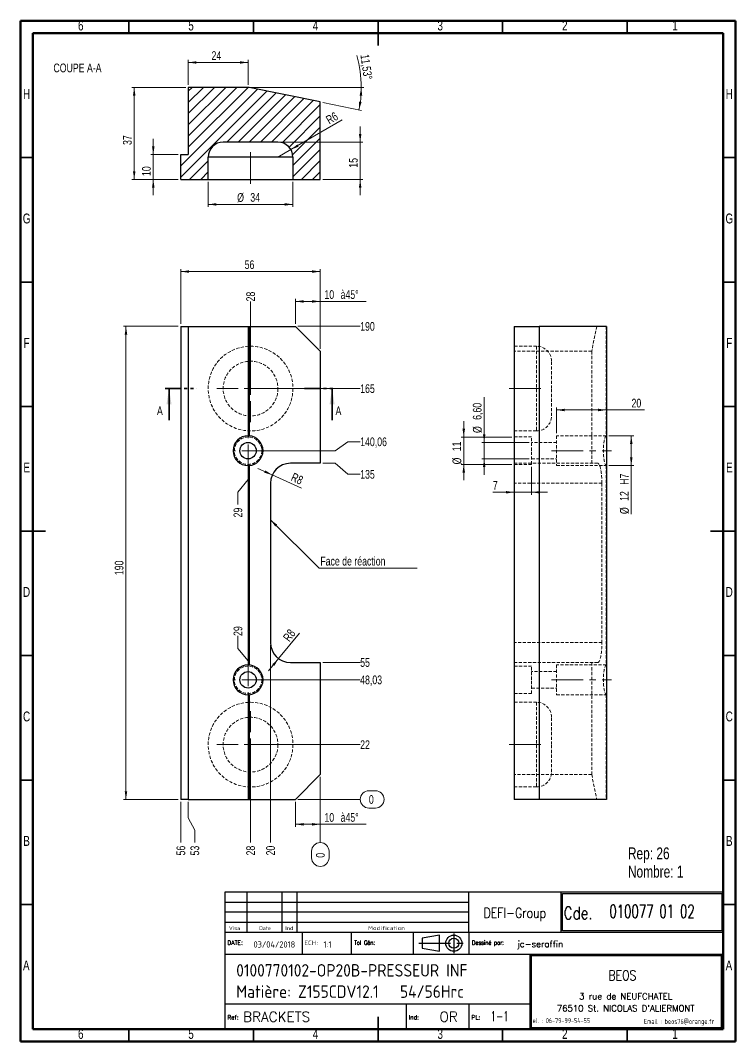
# Model space of a CAD drawing. Header units: millimetres. Extents: x 5 to 292, y 5 to 415.
import ezdxf

# ---------------------------------------------------------------- set-up
doc = ezdxf.new("R2010")
doc.units = ezdxf.units.MM
for name, pattern in [('CENTERX2', [20.32, 12.7, -2.54, 2.54, -2.54]), ('HIDDEN', [1.905, 1.27, -0.635]), ('PHANTOM', [12.7, 6.35, -1.27, 1.27, -1.27, 1.27, -1.27])]:
    doc.linetypes.add(name, pattern=pattern)
doc.layers.add('DIMENSIONS', color=176, linetype='Continuous')
doc.styles.add('SLDTEXTSTYLE0', font='TXT', dxfattribs={"width": 0.75})
doc.styles.add('SLDTEXTSTYLE1', font='ISOCP')
doc.styles.add('SLDTEXTSTYLE10', font='ISOCP', dxfattribs={"width": 1.147311})
doc.styles.add('SLDTEXTSTYLE11', font='ISOCP', dxfattribs={"width": 1.385904})
doc.styles.add('SLDTEXTSTYLE12', font='ISOCP', dxfattribs={"width": 1.246461})
doc.styles.add('SLDTEXTSTYLE13', font='ROMAND')
doc.styles.add('SLDTEXTSTYLE2', font='ROMANT', dxfattribs={"width": 0.8})
doc.styles.add('SLDTEXTSTYLE3', font='ISOCP', dxfattribs={"width": 0.8})
doc.styles.add('SLDTEXTSTYLE4', font='ROMANS', dxfattribs={"width": 0.8})
doc.styles.add('SLDTEXTSTYLE5', font='ROMANT')
doc.styles.add('SLDTEXTSTYLE6', font='ROMANS')
doc.styles.add('SLDTEXTSTYLE7', font='ROMANT', dxfattribs={"width": 0.65})
doc.styles.add('SLDTEXTSTYLE8', font='ISOCP', dxfattribs={"width": 1.446157})
doc.styles.add('SLDTEXTSTYLE9', font='ISOCP', dxfattribs={"width": 1.294402})
doc.dimstyles.new('SLDDIMSTYLE0', dxfattribs={"dimtxt": 3.5, "dimasz": 3.302, "dimexe": 0, "dimexo": 0.0625, "dimgap": 0.875, "dimtad": 0, "dimtih": 1, "dimtoh": 1, "dimdec": 0, "dimrnd": 1e-09, "dimdsep": 46, "dimtxsty": 'SLDTEXTSTYLE0', "dimblk1": 'NONE', "dimblk2": 'NONE', "dimsah": 1, "dimcen": 0.09, "dimadec": 0, "dimazin": 2, "dimtfac": 1, "dimtdec": 0, "dimtofl": 0, "dimtmove": 0, "dimatfit": 3, "dimldrblk": 'NONE', "dimfxl": 1, "dimfrac": 2, "dimtolj": 1, "dimtzin": 12, "dimarcsym": 0})
doc.dimstyles.new('SLDDIMSTYLE1', dxfattribs={"dimtxt": 3.5, "dimasz": 3.302, "dimexe": 0, "dimexo": 0.0625, "dimgap": 0.875, "dimtad": 0, "dimtih": 1, "dimtoh": 1, "dimrnd": 1e-09, "dimzin": 12, "dimdsep": 46, "dimtxsty": 'SLDTEXTSTYLE0', "dimblk1": 'NONE', "dimblk2": 'NONE', "dimsah": 1, "dimcen": 0.09, "dimadec": 0, "dimazin": 3, "dimtfac": 1, "dimtofl": 0, "dimtmove": 0, "dimatfit": 3, "dimldrblk": 'NONE', "dimfxl": 1, "dimfrac": 2, "dimtolj": 1, "dimtzin": 12, "dimarcsym": 0})
doc.dimstyles.new('SLDDIMSTYLE2', dxfattribs={"dimtxt": 3.5, "dimasz": 3.302, "dimexe": 0, "dimexo": 0.0625, "dimgap": 0.875, "dimtad": 1, "dimrnd": 1e-09, "dimzin": 12, "dimdsep": 46, "dimtxsty": 'SLDTEXTSTYLE0', "dimsah": 1, "dimcen": 0.09, "dimadec": 0, "dimazin": 3, "dimtfac": 1, "dimtofl": 0, "dimtmove": 0, "dimatfit": 3, "dimfxl": 1, "dimfrac": 2, "dimtolj": 1, "dimtzin": 12, "dimarcsym": 0})
doc.dimstyles.new('SLDDIMSTYLE3', dxfattribs={"dimtxt": 3.5, "dimasz": 3.302, "dimexe": 0, "dimexo": 0.0625, "dimgap": 0.875, "dimtad": 1, "dimrnd": 1e-09, "dimzin": 12, "dimdsep": 46, "dimtxsty": 'SLDTEXTSTYLE0', "dimsah": 1, "dimcen": 0, "dimadec": 0, "dimazin": 3, "dimtfac": 1, "dimtofl": 0, "dimtmove": 1, "dimatfit": 3, "dimfxl": 1, "dimfrac": 2, "dimtolj": 1, "dimtzin": 12, "dimarcsym": 0})
doc.dimstyles.new('SLDDIMSTYLE4', dxfattribs={"dimtxt": 0.18, "dimasz": 3.302, "dimexe": 0, "dimexo": 0.0625, "dimgap": 0, "dimtad": 0, "dimtih": 1, "dimtoh": 1, "dimdec": 0, "dimrnd": 1e-09, "dimzin": 0, "dimdsep": 46, "dimtxsty": 'Standard', "dimsah": 1, "dimcen": 0.09, "dimadec": 0, "dimazin": 0, "dimtfac": 3.302, "dimtdec": 0, "dimtofl": 0, "dimtmove": 0, "dimatfit": 3, "dimfxl": 1, "dimfrac": 2, "dimtolj": 1, "dimtzin": 0, "dimarcsym": 0})
doc.dimstyles.new('SLDDIMSTYLE5', dxfattribs={"dimtxt": 3.5, "dimasz": 3.302, "dimexe": 0, "dimexo": 0.0625, "dimgap": 0.875, "dimtad": 1, "dimrnd": 1e-09, "dimzin": 12, "dimdsep": 46, "dimtxsty": 'SLDTEXTSTYLE0', "dimsah": 1, "dimcen": 0, "dimadec": 0, "dimazin": 3, "dimtfac": 1, "dimtofl": 0, "dimtmove": 0, "dimatfit": 3, "dimfxl": 1, "dimfrac": 2, "dimtolj": 1, "dimtzin": 12, "dimarcsym": 0})
doc.dimstyles.new('SLDDIMSTYLE6', dxfattribs={"dimtxt": 3.5, "dimasz": 3.302, "dimexe": 0, "dimexo": 0.0625, "dimgap": 0.875, "dimtad": 1, "dimrnd": 1e-09, "dimzin": 12, "dimdsep": 46, "dimtxsty": 'SLDTEXTSTYLE0', "dimsah": 1, "dimcen": 0.09, "dimadec": 0, "dimazin": 3, "dimtfac": 1, "dimtmove": 0, "dimatfit": 0, "dimfxl": 1, "dimfrac": 2, "dimtolj": 1, "dimtzin": 12, "dimarcsym": 0})
doc.dimstyles.new('SLDDIMSTYLE7', dxfattribs={"dimtxt": 3.5, "dimasz": 3.302, "dimexe": 0, "dimexo": 0.0625, "dimgap": 0.875, "dimtad": 1, "dimdec": 4, "dimzin": 12, "dimdsep": 46, "dimtxsty": 'SLDTEXTSTYLE0', "dimsah": 1, "dimcen": 0.09, "dimazin": 3, "dimtfac": 1, "dimtofl": 0, "dimtmove": 0, "dimatfit": 3, "dimfxl": 1, "dimfrac": 2, "dimtolj": 1, "dimtzin": 12, "dimarcsym": 0})

# ---------------------------------------------------------------- blocks, each defined once
blk = doc.blocks.new('SW_NOTE_0')
at = {"color": 0, "linetype": 'Continuous', "lineweight": 0, "char_height": 4.763, "attachment_point": 1, "style": 'SLDTEXTSTYLE0'}
for s, insert in [('Rep: 26', (0, 6.14)), ('Nombre: 1', (0, -1.21))]:
    blk.add_mtext(s, dxfattribs=dict(at, insert=insert))
blk = doc.blocks.new('_D')
at = {"color": 7, "linetype": 'Continuous', "lineweight": 18}
for p, q in [((144.84, 105.75), (147.43, 105.75)), ((116.35, 102.26), (141.35, 102.26)), ((147.43, 98.77), (144.84, 98.77))]:
    blk.add_line(p, q, dxfattribs=at)
for centre, start, end in [((144.84, 102.26), 90, 270), ((147.43, 102.26), 270, 90)]:
    blk.add_arc(centre, 3.49, start, end, dxfattribs=at)
at = {"color": 7, "linetype": 'Continuous', "lineweight": 18, "insert": (144.84, 103.99), "char_height": 3.5, "attachment_point": 1, "style": 'SLDTEXTSTYLE0'}
blk.add_mtext('0', dxfattribs=at)
blk = doc.blocks.new('_None')
blk = doc.blocks.new('_D_1')
at = {"color": 7, "linetype": 'Continuous', "lineweight": 18}
blk.add_line((98.35, 124.26), (141.35, 124.26), dxfattribs=at)
at = {"color": 7, "linetype": 'Continuous', "lineweight": 18, "insert": (141.35, 125.99), "char_height": 3.5, "attachment_point": 1, "style": 'SLDTEXTSTYLE0'}
blk.add_mtext('22', dxfattribs=at)
blk = doc.blocks.new('_D_2')
at = {"color": 7, "linetype": 'Continuous', "lineweight": 18}
blk.add_line((97.35, 150.29), (141.35, 150.29), dxfattribs=at)
at = {"color": 7, "linetype": 'Continuous', "lineweight": 18, "insert": (141.35, 152.02), "char_height": 3.5, "attachment_point": 1, "style": 'SLDTEXTSTYLE0'}
blk.add_mtext('48,03', dxfattribs=at)
blk = doc.blocks.new('_D_3')
at = {"color": 7, "linetype": 'Continuous', "lineweight": 18}
blk.add_line((126.35, 157.26), (141.35, 157.26), dxfattribs=at)
at = {"color": 7, "linetype": 'Continuous', "lineweight": 18, "insert": (141.35, 158.99), "char_height": 3.5, "attachment_point": 1, "style": 'SLDTEXTSTYLE0'}
blk.add_mtext('55', dxfattribs=at)
blk = doc.blocks.new('_D_4')
at = {"color": 7, "linetype": 'Continuous', "lineweight": 18}
for p, q in [((131.35, 237.26), (126.35, 237.26)), ((136.35, 232.84), (131.35, 237.26)), ((136.35, 232.84), (141.35, 232.84))]:
    blk.add_line(p, q, dxfattribs=at)
at = {"color": 7, "linetype": 'Continuous', "lineweight": 18, "insert": (141.35, 234.57), "char_height": 3.5, "attachment_point": 1, "style": 'SLDTEXTSTYLE0'}
blk.add_mtext('135', dxfattribs=at)
blk = doc.blocks.new('_D_5')
at = {"color": 7, "linetype": 'Continuous', "lineweight": 18}
for p, q in [((131.35, 242.31), (97.35, 242.31)), ((136.35, 245.91), (131.35, 242.31)), ((136.35, 245.91), (141.35, 245.91))]:
    blk.add_line(p, q, dxfattribs=at)
at = {"color": 7, "linetype": 'Continuous', "lineweight": 18, "insert": (141.35, 247.64), "char_height": 3.5, "attachment_point": 1, "style": 'SLDTEXTSTYLE0'}
blk.add_mtext('140,06', dxfattribs=at)
blk = doc.blocks.new('_D_6')
at = {"color": 7, "linetype": 'Continuous', "lineweight": 18}
blk.add_line((98.35, 267.26), (141.35, 267.26), dxfattribs=at)
at = {"color": 7, "linetype": 'Continuous', "lineweight": 18, "insert": (141.35, 268.99), "char_height": 3.5, "attachment_point": 1, "style": 'SLDTEXTSTYLE0'}
blk.add_mtext('165', dxfattribs=at)
blk = doc.blocks.new('_D_7')
at = {"color": 7, "linetype": 'Continuous', "lineweight": 18}
blk.add_line((116.35, 292.26), (141.35, 292.26), dxfattribs=at)
at = {"color": 7, "linetype": 'Continuous', "lineweight": 18, "insert": (141.35, 293.99), "char_height": 3.5, "attachment_point": 1, "style": 'SLDTEXTSTYLE0'}
blk.add_mtext('190', dxfattribs=at)
blk = doc.blocks.new('_D_8')
at = {"color": 7, "linetype": 'Continuous', "lineweight": 18}
for p, q in [((125.35, 111.26), (125.35, 84.92)), ((121.86, 78.85), (121.86, 81.43)), ((128.84, 81.43), (128.84, 78.85))]:
    blk.add_line(p, q, dxfattribs=at)
for centre, start, end in [((125.35, 81.43), 0, 180), ((125.35, 78.85), 180, 0)]:
    blk.add_arc(centre, 3.49, start, end, dxfattribs=at)
at = {"color": 7, "linetype": 'Continuous', "lineweight": 18, "insert": (123.62, 78.85), "char_height": 3.5, "attachment_point": 1, "rotation": 90, "style": 'SLDTEXTSTYLE0'}
blk.add_mtext('0', dxfattribs=at)
blk = doc.blocks.new('_D_9')
at = {"color": 7, "linetype": 'Continuous', "lineweight": 18}
blk.add_line((105.35, 164.26), (105.35, 84.92), dxfattribs=at)
at = {"color": 7, "linetype": 'Continuous', "lineweight": 18, "insert": (103.62, 79.75), "char_height": 3.5, "attachment_point": 1, "rotation": 90, "style": 'SLDTEXTSTYLE0'}
blk.add_mtext('20', dxfattribs=at)
blk = doc.blocks.new('_D_10')
at = {"color": 7, "linetype": 'Continuous', "lineweight": 18}
blk.add_line((97.35, 268.26), (97.35, 302.26), dxfattribs=at)
at = {"color": 7, "linetype": 'Continuous', "lineweight": 18, "insert": (95.62, 302.26), "char_height": 3.5, "attachment_point": 1, "rotation": 90, "style": 'SLDTEXTSTYLE0'}
blk.add_mtext('28', dxfattribs=at)
blk = doc.blocks.new('_D_11')
at = {"color": 7, "linetype": 'Continuous', "lineweight": 18}
blk.add_line((97.35, 123.26), (97.35, 84.92), dxfattribs=at)
at = {"color": 7, "linetype": 'Continuous', "lineweight": 18, "insert": (95.62, 79.75), "char_height": 3.5, "attachment_point": 1, "rotation": 90, "style": 'SLDTEXTSTYLE0'}
blk.add_mtext('28', dxfattribs=at)
blk = doc.blocks.new('_D_12')
at = {"color": 7, "linetype": 'Continuous', "lineweight": 18}
for p, q in [((92.27, 162.91), (92.27, 167.91)), ((92.27, 162.91), (96.35, 157.91)), ((96.35, 157.91), (96.35, 151.29))]:
    blk.add_line(p, q, dxfattribs=at)
at = {"color": 7, "linetype": 'Continuous', "lineweight": 18, "insert": (90.54, 167.91), "char_height": 3.5, "attachment_point": 1, "rotation": 90, "style": 'SLDTEXTSTYLE0'}
blk.add_mtext('29', dxfattribs=at)
blk = doc.blocks.new('_D_13')
at = {"color": 7, "linetype": 'Continuous', "lineweight": 18}
for p, q in [((96.35, 230.68), (96.35, 241.31)), ((92.27, 225.68), (96.35, 230.68)), ((92.27, 225.68), (92.27, 220.68))]:
    blk.add_line(p, q, dxfattribs=at)
at = {"color": 7, "linetype": 'Continuous', "lineweight": 18, "insert": (90.54, 215.51), "char_height": 3.5, "attachment_point": 1, "rotation": 90, "style": 'SLDTEXTSTYLE0'}
blk.add_mtext('29', dxfattribs=at)
blk = doc.blocks.new('_D_14')
at = {"color": 7, "linetype": 'Continuous', "lineweight": 18}
for p, q in [((72.35, 94.92), (72.35, 101.26)), ((74.96, 89.92), (72.35, 94.92)), ((74.96, 89.92), (74.96, 84.92))]:
    blk.add_line(p, q, dxfattribs=at)
at = {"color": 7, "linetype": 'Continuous', "lineweight": 18, "insert": (73.23, 79.75), "char_height": 3.5, "attachment_point": 1, "rotation": 90, "style": 'SLDTEXTSTYLE0'}
blk.add_mtext('53', dxfattribs=at)
blk = doc.blocks.new('_D_15')
at = {"color": 7, "linetype": 'Continuous', "lineweight": 18}
blk.add_line((69.35, 101.26), (69.35, 84.92), dxfattribs=at)
at = {"color": 7, "linetype": 'Continuous', "lineweight": 18, "insert": (67.62, 79.75), "char_height": 3.5, "attachment_point": 1, "rotation": 90, "style": 'SLDTEXTSTYLE0'}
blk.add_mtext('56', dxfattribs=at)
blk = doc.blocks.new('_D_16')
at = {"color": 7, "linetype": 'Continuous', "lineweight": 18}
for p, q in [((115.35, 293.26), (115.35, 303.26)), ((115.35, 302.26), (125.35, 302.26)), ((125.35, 283.26), (125.35, 303.26)), ((125.35, 302.26), (143.7, 302.26))]:
    blk.add_line(p, q, dxfattribs=at)
for points in [[(115.35, 302.26), (118.65, 301.75), (118.65, 302.76)], [(125.35, 302.26), (122.05, 302.76), (122.05, 301.75)]]:
    blk.add_solid(points, dxfattribs=at)
at = {"color": 7, "linetype": 'Continuous', "lineweight": 18, "char_height": 3.5, "attachment_point": 1, "style": 'SLDTEXTSTYLE0'}
for s, insert in [('10', (127, 306.77)), ('à45°', (133.49, 306.77))]:
    blk.add_mtext(s, dxfattribs=dict(at, insert=insert))
blk = doc.blocks.new('_D_17')
at = {"color": 7, "linetype": 'Continuous', "lineweight": 18}
for q in [(100.29, 235.2), (117.77, 227.24)]:
    blk.add_line((106.07, 232.57), q, dxfattribs=at)
blk.add_solid([(106.07, 232.57), (103.27, 234.4), (102.85, 233.47)], dxfattribs=at)
at = {"color": 7, "linetype": 'Continuous', "lineweight": 18, "insert": (114.71, 233.6), "char_height": 3.5, "attachment_point": 1, "rotation": 335.5322, "style": 'SLDTEXTSTYLE0'}
blk.add_mtext('R8', dxfattribs=at)
blk = doc.blocks.new('_D_18')
at = {"color": 7, "linetype": 'Continuous', "lineweight": 18}
for q in [(116.98, 169.08), (104.59, 153.89)]:
    blk.add_line((108.61, 158.82), q, dxfattribs=at)
blk.add_solid([(108.61, 158.82), (106.12, 156.58), (106.91, 155.94)], dxfattribs=at)
at = {"color": 7, "linetype": 'Continuous', "lineweight": 18, "insert": (110.13, 167.39), "char_height": 3.5, "attachment_point": 1, "rotation": 53.6232, "style": 'SLDTEXTSTYLE0'}
blk.add_mtext('R8', dxfattribs=at)
blk = doc.blocks.new('_D_19')
at = {"color": 7, "linetype": 'Continuous', "lineweight": 18}
for p, q in [((125.35, 111.26), (125.35, 91.26)), ((115.35, 101.26), (115.35, 91.26)), ((125.35, 92.26), (115.35, 92.26)), ((125.35, 92.26), (143.7, 92.26))]:
    blk.add_line(p, q, dxfattribs=at)
for points in [[(115.35, 92.26), (118.65, 91.75), (118.65, 92.76)], [(125.35, 92.26), (122.05, 92.76), (122.05, 91.75)]]:
    blk.add_solid(points, dxfattribs=at)
at = {"color": 7, "linetype": 'Continuous', "lineweight": 18, "char_height": 3.5, "attachment_point": 1, "style": 'SLDTEXTSTYLE0'}
for s, insert in [('10', (127, 96.77)), ('à45°', (133.49, 96.77))]:
    blk.add_mtext(s, dxfattribs=dict(at, insert=insert))
blk = doc.blocks.new('_D_20')
at = {"color": 7, "linetype": 'Continuous', "lineweight": 18}
for p, q in [((68.35, 292.26), (46.35, 292.26)), ((47.35, 292.26), (47.35, 102.26)), ((68.35, 102.26), (46.35, 102.26))]:
    blk.add_line(p, q, dxfattribs=at)
for points in [[(47.35, 292.26), (46.84, 288.95), (47.86, 288.95)], [(47.35, 102.26), (47.86, 105.56), (46.84, 105.56)]]:
    blk.add_solid(points, dxfattribs=at)
at = {"color": 7, "linetype": 'Continuous', "lineweight": 18, "insert": (42.84, 192.33), "char_height": 3.5, "attachment_point": 1, "rotation": 90, "style": 'SLDTEXTSTYLE0'}
blk.add_mtext('190', dxfattribs=at)
blk = doc.blocks.new('_D_21')
at = {"color": 7, "linetype": 'Continuous', "lineweight": 18}
for p, q in [((69.35, 293.26), (69.35, 315.26)), ((69.35, 314.26), (125.35, 314.26)), ((125.35, 283.26), (125.35, 315.26))]:
    blk.add_line(p, q, dxfattribs=at)
for points in [[(69.35, 314.26), (72.65, 313.75), (72.65, 314.76)], [(125.35, 314.26), (122.05, 314.76), (122.05, 313.75)]]:
    blk.add_solid(points, dxfattribs=at)
at = {"color": 7, "linetype": 'Continuous', "lineweight": 18, "insert": (94.98, 318.77), "char_height": 3.5, "attachment_point": 1, "style": 'SLDTEXTSTYLE0'}
blk.add_mtext('56', dxfattribs=at)
blk = doc.blocks.new('SW_NOTE_1')
at = {"color": 0, "linetype": 'Continuous', "lineweight": 0}
blk.add_line((39.3, 0), (0, 0), dxfattribs=at)
at = {"color": 0, "linetype": 'Continuous', "lineweight": 0, "insert": (0.42, 4.55), "char_height": 3.5, "attachment_point": 1, "style": 'SLDTEXTSTYLE0'}
blk.add_mtext('Face de réaction', dxfattribs=at)
blk = doc.blocks.new('SW_CENTERMARKSYMBOL_0')
at = {"color": 0, "linetype": 'Continuous', "lineweight": 0}
for p, q in [((0, 5), (0, 5.8)), ((-5, 0), (-5.8, 0)), ((0, 0), (-2.5, 0)), ((0, 0), (0, 2.5)), ((0, 0), (0, -2.5)), ((0, 0), (2.5, 0)), ((5, 0), (5.8, 0)), ((0, -5), (0, -5.8))]:
    blk.add_line(p, q, dxfattribs=at)
blk = doc.blocks.new('SW_CENTERMARKSYMBOL_1')
at = {"color": 0, "linetype": 'Continuous', "lineweight": 0}
for p, q in [((0, 5), (0, 5.8)), ((-5, 0), (-5.8, 0)), ((0, 0), (-2.5, 0)), ((0, 0), (0, 2.5)), ((0, 0), (0, -2.5)), ((0, 0), (2.5, 0)), ((5, 0), (5.8, 0)), ((0, -5), (0, -5.8))]:
    blk.add_line(p, q, dxfattribs=at)
blk = doc.blocks.new('SW_CENTERMARKSYMBOL_2')
at = {"color": 0, "linetype": 'Continuous', "lineweight": 0}
for p, q in [((0, 5), (0, 13.5)), ((-5, 0), (-13.5, 0)), ((0, 0), (-2.5, 0)), ((0, 0), (0, 2.5)), ((0, 0), (0, -2.5)), ((0, 0), (2.5, 0)), ((5, 0), (13.5, 0)), ((0, -5), (0, -13.5))]:
    blk.add_line(p, q, dxfattribs=at)
blk = doc.blocks.new('SW_CENTERMARKSYMBOL_3')
at = {"color": 0, "linetype": 'Continuous', "lineweight": 0}
for p, q in [((0, 5), (0, 13.5)), ((-5, 0), (-13.5, 0)), ((0, 0), (-2.5, 0)), ((0, 0), (0, 2.5)), ((0, 0), (0, -2.5)), ((0, 0), (2.5, 0)), ((5, 0), (13.5, 0)), ((0, -5), (0, -13.5))]:
    blk.add_line(p, q, dxfattribs=at)
blk = doc.blocks.new('_D_22')
at = {"color": 7, "linetype": 'Continuous', "lineweight": 18}
for q in [(134.15, 375.13), (108.35, 360.23)]:
    blk.add_line((113.55, 363.23), q, dxfattribs=at)
blk.add_solid([(113.55, 363.23), (116.66, 364.44), (116.15, 365.32)], dxfattribs=at)
at = {"color": 7, "linetype": 'Continuous', "lineweight": 18, "insert": (127.2, 376.31), "char_height": 3.5, "attachment_point": 1, "rotation": 30, "style": 'SLDTEXTSTYLE0'}
blk.add_mtext('R6', dxfattribs=at)
blk = doc.blocks.new('_D_23')
at = {"color": 7, "linetype": 'Continuous', "lineweight": 18}
for p, q in [((141.35, 366.23), (141.35, 372.58)), ((109.35, 366.23), (142.35, 366.23)), ((141.35, 366.23), (141.35, 351.23)), ((126.35, 351.23), (142.35, 351.23)), ((141.35, 351.23), (141.35, 344.88))]:
    blk.add_line(p, q, dxfattribs=at)
for points in [[(141.35, 366.23), (141.86, 369.54), (140.84, 369.54)], [(141.35, 351.23), (140.84, 347.93), (141.86, 347.93)]]:
    blk.add_solid(points, dxfattribs=at)
at = {"color": 7, "linetype": 'Continuous', "lineweight": 18, "insert": (136.84, 355.97), "char_height": 3.5, "attachment_point": 1, "rotation": 90, "style": 'SLDTEXTSTYLE0'}
blk.add_mtext('15', dxfattribs=at)
blk = doc.blocks.new('_D_24')
at = {"color": 7, "linetype": 'Continuous', "lineweight": 18}
for p, q in [((97.35, 388.23), (142.78, 388.23)), ((126.33, 382.16), (141.84, 378.99))]:
    blk.add_line(p, q, dxfattribs=at)
for start, end in [(360, 16.374), (348.4653, 360)]:
    blk.add_arc((96.55, 388.23), 45.23, start, end, dxfattribs=at)
for points in [[(141.78, 388.23), (141.15, 384.95), (142.17, 384.92)], [(140.86, 379.19), (141.91, 382.36), (140.91, 382.53)]]:
    blk.add_solid(points, dxfattribs=at)
at = {"color": 7, "linetype": 'Continuous', "lineweight": 18, "insert": (144.89, 401.74), "char_height": 3.5, "attachment_point": 1, "rotation": 277.8826, "style": 'SLDTEXTSTYLE0'}
blk.add_mtext('11,53°', dxfattribs=at)
blk = doc.blocks.new('_D_25')
at = {"color": 7, "linetype": 'Continuous', "lineweight": 18}
for p, q in [((58.31, 361.23), (58.31, 367.58)), ((68.35, 361.23), (57.31, 361.23)), ((58.31, 351.23), (58.31, 361.23)), ((68.35, 351.23), (57.31, 351.23)), ((58.31, 351.23), (58.31, 344.88))]:
    blk.add_line(p, q, dxfattribs=at)
for points in [[(58.31, 361.23), (58.82, 364.54), (57.8, 364.54)], [(58.31, 351.23), (57.8, 347.93), (58.82, 347.93)]]:
    blk.add_solid(points, dxfattribs=at)
at = {"color": 7, "linetype": 'Continuous', "lineweight": 18, "insert": (53.8, 352.62), "char_height": 3.5, "attachment_point": 1, "rotation": 90, "style": 'SLDTEXTSTYLE0'}
blk.add_mtext('10', dxfattribs=at)
blk = doc.blocks.new('_D_26')
at = {"color": 7, "linetype": 'Continuous', "lineweight": 18}
for p, q in [((80.35, 350.23), (80.35, 340.23)), ((114.35, 350.23), (114.35, 340.23)), ((80.35, 341.23), (114.35, 341.23))]:
    blk.add_line(p, q, dxfattribs=at)
for points in [[(80.35, 341.23), (83.65, 340.73), (83.65, 341.74)], [(114.35, 341.23), (111.05, 341.74), (111.05, 340.73)]]:
    blk.add_solid(points, dxfattribs=at)
at = {"color": 7, "linetype": 'Continuous', "lineweight": 18, "char_height": 3.5, "attachment_point": 1, "style": 'SLDTEXTSTYLE0'}
for s, insert in [('%%c', (91.98, 345.75)), ('34', (97.26, 345.8))]:
    blk.add_mtext(s, dxfattribs=dict(at, insert=insert))
blk = doc.blocks.new('_D_27')
at = {"color": 7, "linetype": 'Continuous', "lineweight": 18}
for p, q in [((71.35, 388.23), (49.66, 388.23)), ((50.66, 388.23), (50.66, 351.23)), ((68.35, 351.23), (49.66, 351.23))]:
    blk.add_line(p, q, dxfattribs=at)
for points in [[(50.66, 388.23), (50.16, 384.93), (51.17, 384.93)], [(50.66, 351.23), (51.17, 354.54), (50.16, 354.54)]]:
    blk.add_solid(points, dxfattribs=at)
at = {"color": 7, "linetype": 'Continuous', "lineweight": 18, "insert": (46.15, 365.09), "char_height": 3.5, "attachment_point": 1, "rotation": 90, "style": 'SLDTEXTSTYLE0'}
blk.add_mtext('37', dxfattribs=at)
blk = doc.blocks.new('_D_28')
at = {"color": 7, "linetype": 'Continuous', "lineweight": 18}
for p, q in [((72.35, 389.23), (72.35, 399.23)), ((96.35, 398.23), (72.35, 398.23)), ((96.35, 389.23), (96.35, 399.23))]:
    blk.add_line(p, q, dxfattribs=at)
for points in [[(72.35, 398.23), (75.65, 397.73), (75.65, 398.74)], [(96.35, 398.23), (93.05, 398.74), (93.05, 397.73)]]:
    blk.add_solid(points, dxfattribs=at)
at = {"color": 7, "linetype": 'Continuous', "lineweight": 18, "insert": (81.69, 402.75), "char_height": 3.5, "attachment_point": 1, "style": 'SLDTEXTSTYLE0'}
blk.add_mtext('24', dxfattribs=at)
blk = doc.blocks.new('_D_29')
at = {"color": 7, "linetype": 'Continuous', "lineweight": 18}
for p, q in [((182.91, 247.81), (182.91, 254.16)), ((202.17, 247.81), (181.91, 247.81)), ((182.91, 247.81), (182.91, 236.81)), ((202.17, 236.81), (181.91, 236.81)), ((182.91, 236.81), (182.91, 230.46))]:
    blk.add_line(p, q, dxfattribs=at)
for points in [[(182.91, 247.81), (183.42, 251.12), (182.4, 251.12)], [(182.91, 236.81), (182.4, 233.51), (183.42, 233.51)]]:
    blk.add_solid(points, dxfattribs=at)
at = {"color": 7, "linetype": 'Continuous', "lineweight": 18, "char_height": 3.5, "attachment_point": 1, "rotation": 90, "style": 'SLDTEXTSTYLE0'}
for s, insert in [('11', (178.34, 242.09)), ('%%c', (178.4, 236.81))]:
    blk.add_mtext(s, dxfattribs=dict(at, insert=insert))
blk = doc.blocks.new('_D_30')
at = {"color": 7, "linetype": 'Continuous', "lineweight": 18}
for p, q in [((191.12, 245.61), (191.12, 263.75)), ((209.15, 245.61), (190.12, 245.61)), ((191.12, 245.61), (191.12, 239.01)), ((209.15, 239.01), (190.12, 239.01)), ((191.12, 239.01), (191.12, 232.66))]:
    blk.add_line(p, q, dxfattribs=at)
for points in [[(191.12, 245.61), (191.62, 248.92), (190.61, 248.92)], [(191.12, 239.01), (190.61, 235.71), (191.62, 235.71)]]:
    blk.add_solid(points, dxfattribs=at)
at = {"color": 7, "linetype": 'Continuous', "lineweight": 18, "char_height": 3.5, "attachment_point": 1, "rotation": 90, "style": 'SLDTEXTSTYLE0'}
for s, insert in [('6,60', (186.55, 254.7)), ('%%c', (186.6, 249.42))]:
    blk.add_mtext(s, dxfattribs=dict(at, insert=insert))
blk = doc.blocks.new('_D_31')
at = {"color": 7, "linetype": 'Continuous', "lineweight": 18}
for p, q in [((210.15, 235.81), (210.15, 224.62)), ((203.15, 225.62), (194.6, 225.62)), ((210.15, 225.62), (203.15, 225.62)), ((210.15, 225.62), (216.5, 225.62))]:
    blk.add_line(p, q, dxfattribs=at)
for points in [[(203.15, 225.62), (199.84, 226.13), (199.84, 225.11)], [(210.15, 225.62), (213.45, 225.11), (213.45, 226.13)]]:
    blk.add_solid(points, dxfattribs=at)
at = {"color": 7, "linetype": 'Continuous', "lineweight": 18, "insert": (194.6, 230.13), "char_height": 3.5, "attachment_point": 1, "style": 'SLDTEXTSTYLE0'}
blk.add_mtext('7', dxfattribs=at)
blk = doc.blocks.new('_D_32')
at = {"color": 7, "linetype": 'Continuous', "lineweight": 18}
for p, q in [((220.15, 249.31), (220.15, 259.66)), ((240.15, 258.66), (220.15, 258.66)), ((240.15, 258.66), (255.42, 258.66))]:
    blk.add_line(p, q, dxfattribs=at)
for points in [[(220.15, 258.66), (223.45, 258.15), (223.45, 259.17)], [(240.15, 258.66), (236.84, 259.17), (236.84, 258.15)]]:
    blk.add_solid(points, dxfattribs=at)
at = {"color": 7, "linetype": 'Continuous', "lineweight": 18, "insert": (250.25, 263.17), "char_height": 3.5, "attachment_point": 1, "style": 'SLDTEXTSTYLE0'}
blk.add_mtext('20', dxfattribs=at)
blk = doc.blocks.new('_D_33')
at = {"color": 7, "linetype": 'Continuous', "lineweight": 18}
for p, q in [((241.15, 248.31), (251.15, 248.31)), ((250.15, 248.31), (250.15, 236.31)), ((241.15, 236.31), (251.15, 236.31)), ((250.15, 236.31), (250.15, 216.86))]:
    blk.add_line(p, q, dxfattribs=at)
for points in [[(250.15, 248.31), (249.64, 245.01), (250.65, 245.01)], [(250.15, 236.31), (250.65, 239.62), (249.64, 239.62)]]:
    blk.add_solid(points, dxfattribs=at)
at = {"color": 7, "linetype": 'Continuous', "lineweight": 18, "char_height": 3.5, "attachment_point": 1, "rotation": 90, "style": 'SLDTEXTSTYLE0'}
for s, insert in [('H7', (245.58, 228.62)), ('12', (245.58, 222.14)), ('%%c', (245.63, 216.86))]:
    blk.add_mtext(s, dxfattribs=dict(at, insert=insert))

msp = doc.modelspace()

# ---------------------------------------------------------------- hatches: boundary and pattern name
at = {"linetype": 'Continuous', "lineweight": 18}
h = msp.add_hatch(dxfattribs=at)
h.set_pattern_fill('ANSI31', style=0)
edge = h.paths.add_edge_path(flags=0)
edge.add_line((114.35037, 360.2335), (114.35037, 351.2335))
edge.add_line((114.35037, 351.2335), (125.35037, 351.2335))
edge.add_line((125.35037, 351.2335), (125.35037, 382.35629))
edge.add_line((125.35037, 382.35629), (96.75029, 388.1931))
edge.add_arc((96.35037, 386.2335), 2, 78.4652577, 90)
edge.add_line((96.35037, 388.2335), (72.35037, 388.2335))
edge.add_line((72.35037, 388.2335), (72.35037, 361.2335))
edge.add_line((72.35037, 361.2335), (69.35037, 361.2335))
edge.add_line((69.35037, 361.2335), (69.35037, 351.2335))
edge.add_line((69.35037, 351.2335), (80.35037, 351.2335))
edge.add_line((80.35037, 351.2335), (80.35037, 360.2335))
edge.add_arc((86.35037, 360.2335), 6, 90, 180, ccw=False)
edge.add_line((86.35037, 366.2335), (108.35037, 366.2335))
edge.add_arc((108.35037, 360.2335), 6, 0, 90, ccw=False)

# ---------------------------------------------------------------- linework, layer by layer
at = {"color": 7, "linetype": 'Continuous', "lineweight": 70}
for p, q in [((5, 5), (5, 415)), ((5, 415), (292, 415)), ((292, 415), (292, 5)), ((10, 10), (10, 410)), ((10, 410), (287, 410)), ((287, 410), (287, 10)), ((287, 10), (10, 10)), ((292, 5), (5, 5))]:
    msp.add_line(p, q, dxfattribs=at)
at = {"color": 7, "linetype": 'Continuous', "lineweight": 35}
for p, q in [((48.5, 410), (48.5, 415)), ((98.5, 410), (98.5, 415)), ((148.5, 415.001), (148.5, 404.999)), ((148.5, 410), (148.5, 415)), ((198.5, 410), (198.5, 415)), ((248.5, 410), (248.5, 415)), ((10, 360), (5, 360)), ((287, 360), (292, 360)), ((10, 310), (5, 310)), ((287, 310), (292, 310)), ((64.63037, 254.55623), (64.63037, 267.25623)), ((130.07037, 254.55623), (130.07037, 267.25623)), ((10, 260), (5, 260)), ((287, 260), (292, 260)), ((4.999, 210), (15.001, 210)), ((10, 210), (5, 210)), ((292.001, 210), (281.999, 210)), ((287, 210), (292, 210)), ((10, 160), (5, 160)), ((287, 160), (292, 160)), ((10, 110), (5, 110)), ((287, 110), (292, 110)), ((10, 60), (5, 60)), ((287, 60), (292, 60)), ((148.5, 4.999), (148.5, 15.001)), ((48.5, 10), (48.5, 5)), ((98.5, 10), (98.5, 5)), ((148.5, 10), (148.5, 5)), ((198.5, 10), (198.5, 5)), ((248.5, 10), (248.5, 5))]:
    msp.add_line(p, q, dxfattribs=at)
at = {"color": 7, "linetype": 'Continuous', "lineweight": 25}
for p, q in [((72.35037, 388.2335), (72.35037, 361.2335)), ((96.35037, 388.2335), (72.35037, 388.2335)), ((125.35037, 382.35629), (96.75029, 388.1931)), ((125.35037, 351.2335), (125.35037, 382.35629)), ((108.35037, 366.2335), (86.35037, 366.2335)), ((69.35037, 361.2335), (72.35037, 361.2335)), ((69.35037, 351.2335), (69.35037, 361.2335)), ((114.35037, 360.2335), (80.35037, 360.2335)), ((80.35037, 351.2335), (80.35037, 360.2335)), ((114.35037, 360.2335), (114.35037, 351.2335)), ((69.35037, 351.2335), (80.35037, 351.2335)), ((80.35037, 351.2335), (114.35037, 351.2335)), ((114.35037, 351.2335), (125.35037, 351.2335)), ((69.35037, 292.25623), (69.35037, 102.25623)), ((69.35037, 292.25623), (72.35037, 292.25623)), ((72.35037, 292.25623), (72.35037, 102.25623)), ((72.35037, 292.25623), (96.35037, 292.25623)), ((96.35037, 292.25623), (96.35037, 248.31429)), ((96.35037, 292.25623), (96.75029, 292.25623)), ((96.75029, 292.25623), (96.75029, 248.30095)), ((96.75029, 292.25623), (115.35037, 292.25623)), ((115.35037, 292.25623), (125.35037, 282.25623)), ((203.14572, 292.25623), (203.14572, 102.25623)), ((203.14572, 292.25623), (213.14572, 292.25623)), ((213.14572, 292.25623), (213.14572, 102.25623)), ((240.14572, 292.25623), (213.14572, 292.25623)), ((240.14572, 292.25623), (240.14572, 102.25623)), ((125.35037, 282.25623), (125.35037, 237.25623)), ((96.35037, 236.31429), (96.35037, 156.28727)), ((96.75029, 236.32763), (96.75029, 156.27393)), ((125.35037, 237.25623), (113.35037, 237.25623)), ((105.35037, 229.25623), (105.35037, 165.25623)), ((113.35037, 157.25623), (125.35037, 157.25623)), ((125.35037, 157.25623), (125.35037, 112.25623)), ((96.35037, 144.28727), (96.35037, 102.25623)), ((96.75029, 144.30062), (96.75029, 102.25623)), ((125.35037, 112.25623), (115.35037, 102.25623)), ((72.35037, 102.25623), (69.35037, 102.25623)), ((72.35037, 102.25623), (96.35037, 102.25623)), ((96.35037, 102.25623), (96.75029, 102.25623)), ((96.75029, 102.25623), (115.35037, 102.25623)), ((213.14572, 102.25623), (203.14572, 102.25623)), ((240.14572, 102.25623), (213.14572, 102.25623))]:
    msp.add_line(p, q, dxfattribs=at)
at = {"color": 7, "linetype": 'CENTERX2', "lineweight": 18}
for p, q in [((97.35037, 362.2335), (97.35037, 349.2335)), ((201.14572, 267.25623), (214.14572, 267.25623)), ((218.14572, 242.31429), (242.14572, 242.31429)), ((218.14572, 150.28727), (242.14572, 150.28727)), ((201.14572, 124.25623), (214.14572, 124.25623))]:
    msp.add_line(p, q, dxfattribs=at)
at = {"color": 7, "linetype": 'HIDDEN', "lineweight": 18}
for p, q in [((236.30935, 292.25623), (234.26852, 282.25623)), ((240.10533, 292.25623), (240.10533, 248.30095)), ((212.14572, 284.25623), (203.14572, 284.25623)), ((212.14572, 284.25183), (212.14572, 250.26064)), ((234.26852, 282.25623), (203.14572, 282.25623)), ((234.26852, 282.25623), (234.26852, 237.25623)), ((218.14572, 267.25623), (218.14572, 278.25623)), ((218.14572, 256.25623), (218.14572, 267.25623)), ((203.14572, 250.25623), (212.14572, 250.25623)), ((203.17072, 247.81429), (203.14572, 247.83929)), ((203.17072, 242.31429), (203.17072, 247.81429)), ((210.14572, 247.81429), (203.17072, 247.81429)), ((210.14572, 242.31429), (210.14572, 247.81429)), ((220.14572, 248.31429), (220.14572, 236.31429)), ((240.14572, 248.31429), (220.14572, 248.31429)), ((203.17072, 236.81429), (203.17072, 242.31429)), ((220.14572, 245.61429), (210.14572, 245.61429)), ((210.14572, 236.81429), (210.14572, 242.31429)), ((210.14572, 239.01429), (220.14572, 239.01429)), ((236.71752, 237.25623), (203.14572, 237.25623)), ((203.14572, 236.78929), (203.17072, 236.81429)), ((203.17072, 236.81429), (210.14572, 236.81429)), ((220.14572, 236.31429), (240.14572, 236.31429)), ((240.10533, 236.32763), (240.10533, 156.27393)), ((238.35019, 229.25623), (203.14572, 229.25623)), ((238.35019, 229.25623), (238.35019, 165.25623)), ((238.35019, 165.25623), (203.14572, 165.25623)), ((236.71752, 157.25623), (203.14572, 157.25623)), ((220.14572, 156.28727), (220.14572, 144.28727)), ((240.14572, 156.28727), (220.14572, 156.28727)), ((234.26852, 157.25623), (234.26852, 112.25623)), ((203.17072, 155.78727), (203.14572, 155.81227)), ((203.17072, 150.28727), (203.17072, 155.78727)), ((210.14572, 155.78727), (203.17072, 155.78727)), ((210.14572, 150.28727), (210.14572, 155.78727)), ((220.14572, 153.58727), (210.14572, 153.58727)), ((203.17072, 144.78727), (203.17072, 150.28727)), ((210.14572, 144.78727), (210.14572, 150.28727)), ((203.14572, 144.76227), (203.17072, 144.78727)), ((203.17072, 144.78727), (210.14572, 144.78727)), ((210.14572, 146.98727), (220.14572, 146.98727)), ((220.14572, 144.28727), (240.14572, 144.28727)), ((240.10533, 144.30062), (240.10533, 102.25623)), ((212.14572, 141.25623), (203.14572, 141.25623)), ((212.14572, 141.25183), (212.14572, 107.26064)), ((218.14572, 124.25623), (218.14572, 135.25623)), ((218.14572, 113.25623), (218.14572, 124.25623)), ((234.26852, 112.25623), (203.14572, 112.25623)), ((234.26852, 112.25623), (236.30935, 102.25623)), ((203.14572, 107.25623), (212.14572, 107.25623))]:
    msp.add_line(p, q, dxfattribs=at)
at = {"color": 7, "linetype": 'PHANTOM', "lineweight": 35}
for p, q in [((63.04287, 267.25623), (75.74922, 267.25623)), ((118.95787, 267.25623), (131.65787, 267.25623))]:
    msp.add_line(p, q, dxfattribs=at)
at = {"color": 7, "linetype": 'HIDDEN', "lineweight": 18}
for centre, radius in [((97.35037, 267.25623), 17), ((97.35037, 267.25623), 11), ((96.35037, 242.31429), 5.525), ((96.35037, 242.31429), 5.5), ((96.35037, 150.28727), 5.525), ((96.35037, 150.28727), 5.5), ((97.35037, 124.25623), 17), ((97.35037, 124.25623), 11)]:
    msp.add_circle(centre, radius, dxfattribs=at)
at = {"color": 7, "linetype": 'Continuous', "lineweight": 25}
for centre in [(96.35037, 242.31429), (96.35037, 150.28727)]:
    msp.add_circle(centre, 3.3, dxfattribs=at)
for centre, radius, start, end in [((96.35037, 386.2335), 2, 78.4652577, 90), ((86.35037, 360.2335), 6, 90, 180), ((108.35037, 360.2335), 6, 0, 90), ((96.35037, 242.31429), 6, 90, 270), ((96.35037, 242.31429), 6, 273.8218281, 86.1781719), ((113.35037, 229.25623), 8, 90, 180), ((113.35037, 165.25623), 8, 180, 270), ((96.35037, 150.28727), 6, 90, 270), ((96.35037, 150.28727), 6, 273.8218281, 86.1781719)]:
    msp.add_arc(centre, radius, start, end, dxfattribs=at)
at = {"color": 7, "linetype": 'HIDDEN', "lineweight": 18}
for centre, start, end in [((212.14572, 278.25623), 0, 90), ((212.14572, 256.25623), 270, 0), ((212.14572, 135.25623), 0, 90), ((212.14572, 113.25623), 270, 0)]:
    msp.add_arc(centre, 6, start, end, dxfattribs=at)
for centre, major_axis, start_param, end_param in [((240.18695, 242.31429), (0, 6), 0.066703484, 3.07488917), ((236.71752, 229.25623), (0, 8), 4.71238898, 6.283185307), ((236.71752, 165.25623), (0, 8), 3.141592654, 4.71238898), ((240.18695, 150.28727), (0, 6), 0.066703484, 3.07488917)]:
    msp.add_ellipse(centre, major_axis=major_axis, ratio=0.204083844, start_param=start_param, end_param=end_param, dxfattribs=at)
at = {"color": 7, "linetype": 'Continuous', "lineweight": 25}
for points in [[(96.35037, 248.31429), (96.48518, 248.31429), (96.61849, 248.30975), (96.75029, 248.30095)], [(96.75029, 236.32763), (96.61849, 236.31883), (96.48518, 236.31429), (96.35037, 236.31429)], [(96.35037, 156.28727), (96.48518, 156.28727), (96.61849, 156.28273), (96.75029, 156.27393)], [(96.75029, 144.30062), (96.61849, 144.29181), (96.48518, 144.28727), (96.35037, 144.28727)]]:
    msp.add_open_spline(points, degree=3, dxfattribs=at)
at = {"color": 7, "linetype": 'Continuous', "lineweight": 35}
for points in [[(64.63037, 267.25623), (63.61437, 260.90623), (65.64637, 260.90623)], [(130.07037, 267.25623), (129.05437, 260.90623), (131.08637, 260.90623)]]:
    msp.add_solid(points, dxfattribs=at)
at = {"layer": 'DIMENSIONS', "color": 3}
for p, q in [((185, 65), (87, 65)), ((96, 49), (96, 65)), ((110, 49), (110, 65)), ((116, 49), (116, 65)), ((87, 61), (185, 61)), ((185, 57), (87, 57)), ((87, 53), (185, 53))]:
    msp.add_line(p, q, dxfattribs=at)
at = {"layer": 'DIMENSIONS', "color": 6}
for p, q in [((87, 65), (87, 10)), ((287, 10), (287, 65)), ((287, 40), (209.38409, 40)), ((209.38409, 40), (209.38409, 10)), ((286.8, 39.8), (209.58409, 39.8)), ((209.58409, 39.8), (209.58409, 10.2)), ((286.6, 39.6), (209.78409, 39.6)), ((209.78409, 39.6), (209.78409, 10.4)), ((286.4, 39.4), (209.98409, 39.4)), ((209.98409, 39.4), (209.98409, 10.6)), ((286.4, 10.6), (286.4, 39.4)), ((286.6, 10.4), (286.6, 39.6)), ((286.8, 10.2), (286.8, 39.8)), ((87, 10), (287, 10)), ((209.58409, 10.2), (286.8, 10.2)), ((209.78409, 10.4), (286.6, 10.4)), ((209.98409, 10.6), (286.4, 10.6))]:
    msp.add_line(p, q, dxfattribs=at)
at = {"layer": 'DIMENSIONS', "color": 1}
for p, q in [((287, 65), (185, 65)), ((185, 49), (185, 65)), ((222, 49), (222, 65)), ((222.5, 49.5), (222.5, 64.5)), ((222.5, 64.5), (286.5, 64.5)), ((286.5, 64.5), (286.5, 49.5)), ((286.5, 49.5), (222.5, 49.5)), ((87, 49), (287, 49)), ((118, 49), (118, 40)), ((137.73069, 49), (137.73069, 40)), ((162.62034, 49), (162.62034, 40)), ((185, 49), (185, 40)), ((209.38409, 40), (87, 40)), ((209.38409, 20), (87, 20)), ((159.79154, 20), (159.79154, 10)), ((185, 20), (185, 10))]:
    msp.add_line(p, q, dxfattribs=at)
at = {"layer": 'DIMENSIONS'}
for p, q in [((222.5, 49.5), (222.5, 64.5)), ((222.5, 64.5), (286.5, 64.5)), ((286.5, 64.5), (286.5, 49.5)), ((286.5, 49.5), (222.5, 49.5))]:
    msp.add_line(p, q, dxfattribs=at)
at = {"layer": 'DIMENSIONS', "color": 7}
for p, q in [((173.24368, 47.75), (166.24368, 46.5)), ((166.24368, 46.5), (166.24368, 42.5)), ((173.24368, 41.25), (173.24368, 47.75)), ((166.24368, 42.5), (173.24368, 41.25))]:
    msp.add_line(p, q, dxfattribs=at)
at = {"layer": 'DIMENSIONS', "color": 3, "linetype": 'CENTERX2'}
for p, q in [((178.93393, 48.34798), (178.93393, 40.51332)), ((164.94646, 44.5), (183.20111, 44.5))]:
    msp.add_line(p, q, dxfattribs=at)
at = {"layer": 'DIMENSIONS', "color": 7}
for radius in [3.25, 2]:
    msp.add_circle((178.93393, 44.5), radius, dxfattribs=at)

# ---------------------------------------------------------------- block references
at = {"color": 7, "linetype": 'Continuous', "lineweight": 0}
for name, p in [('SW_CENTERMARKSYMBOL_2', (97.35037, 267.25623)), ('SW_CENTERMARKSYMBOL_1', (96.35037, 242.31429)), ('SW_NOTE_1', (124.92787, 195.14831)), ('SW_CENTERMARKSYMBOL_0', (96.35037, 150.28727)), ('SW_CENTERMARKSYMBOL_3', (97.35037, 124.25623)), ('SW_NOTE_0', (248.79941, 76.83853))]:
    msp.add_blockref(name, p, dxfattribs=at)

# ---------------------------------------------------------------- texts
at = {"color": 7, "linetype": 'Continuous', "lineweight": 0, "attachment_point": 2, "style": 'SLDTEXTSTYLE0'}
for s, insert, char_height in [('6', (29.21004, 415.06015), 3.96875), ('5', (73.46004, 415.06015), 3.96875), ('4', (123.46004, 415.06015), 3.96875), ('3', (173.46004, 415.06015), 3.96875), ('2', (223.46004, 415.06015), 3.96875), ('1', (267.71004, 415.06015), 3.96875), ('COUPE A-A', (27.89533, 397.79203), 3.5), ('H', (7.49035, 387.56015), 3.96875), ('H', (289.49035, 387.56015), 3.96875), ('G', (7.48668, 337.56015), 3.96875), ('G', (289.48668, 337.56015), 3.96875), ('F', (7.45774, 287.56015), 3.96875), ('F', (289.45774, 287.56015), 3.96875), ('E', (7.50781, 237.56015), 3.96875), ('E', (289.50781, 237.56015), 3.96875), ('D', (7.45269, 187.56015), 3.96875), ('D', (289.45269, 187.56015), 3.96875), ('C', (7.45866, 137.56015), 3.96875), ('C', (289.45866, 137.56015), 3.96875), ('B', (7.4706, 87.56015), 3.96875), ('B', (289.4706, 87.56015), 3.96875), ('A', (7.33969, 37.56015), 3.96875), ('A', (289.33969, 37.56015), 3.96875), ('6', (29.21004, 10.06015), 3.96875), ('5', (73.46004, 10.06015), 3.96875), ('4', (123.46004, 10.06015), 3.96875), ('3', (173.46004, 10.06015), 3.96875), ('2', (223.46004, 10.06015), 3.96875), ('1', (267.71004, 10.06015), 3.96875)]:
    msp.add_mtext(s, dxfattribs=dict(at, insert=insert, char_height=char_height))
at = {"color": 7, "linetype": 'Continuous', "char_height": 3.5, "attachment_point": 1, "style": 'SLDTEXTSTYLE0'}
for insert in [(59.80149, 260.1113), (131.45005, 260.1113)]:
    msp.add_mtext('A', dxfattribs=dict(at, insert=insert))
at = {"layer": 'DIMENSIONS'}
for s, insert, char_height, attachment_point, style in [('DEFI-Group', (203.4195, 58.70072), 4, 2, 'SLDTEXTSTYLE2'), ('Cde.', (223, 59.12589), 5, 1, 'SLDTEXTSTYLE2'), ('010077 01 02', (241.37727, 59.93983), 5.2916667, 1, 'SLDTEXTSTYLE7'), ('Visa', (88.6551, 51.34751), 1.567052, 1, 'SLDTEXTSTYLE12'), ('Date', (100.82407, 51.28334), 1.492431, 1, 'SLDTEXTSTYLE10'), ('Ind', (111.25446, 51.28334), 1.492431, 1, 'SLDTEXTSTYLE11'), ('Modification', (144.48919, 51.34751), 1.5670523, 1, 'SLDTEXTSTYLE8'), ('DATE:', (88.03411, 45.59841), 1.727675, 1, 'SLDTEXTSTYLE6'), ('03/04/2018', (98.53289, 45.25347), 2.5, 1, 'SLDTEXTSTYLE1'), ('ECH:', (118.91066, 45.55991), 1.814059, 1, 'SLDTEXTSTYLE9'), ('1:1', (126.61977, 45.24035), 2.5, 1, 'SLDTEXTSTYLE1'), ('Tol Gén:', (138.95157, 45.59841), 1.727675, 1, 'SLDTEXTSTYLE4'), ('Dessiné par:', (186.22087, 45.59841), 1.7276752, 1, 'SLDTEXTSTYLE4'), ('jc-seraffin', (204.35515, 45.41997), 2.5, 1, 'SLDTEXTSTYLE5'), ('0100770102-OP20B-PRESSEUR INF', (91.60273, 36.10658), 5, 1, 'SLDTEXTSTYLE1'), ('BEOS', (246.57079, 33.59488), 4, 2, 'SLDTEXTSTYLE2'), ('Matière: Z155CDV12.1   54/56Hrc', (91.60273, 27.56351), 5, 1, 'SLDTEXTSTYLE1'), ('3 rue de NEUFCHATEL', (247.90924, 24.44835), 2.5, 2, 'SLDTEXTSTYLE13'), ('BRACKETS', (94.33673, 16.95138), 4, 1, 'SLDTEXTSTYLE5'), ('OR', (173.19394, 16.95138), 4, 1, 'SLDTEXTSTYLE5'), ('1-1', (193.65089, 17.17305), 4, 1, 'SLDTEXTSTYLE7'), ("76510 St. NICOLAS D'ALIERMONT", (247.90254, 19.62324), 2.5, 2, 'SLDTEXTSTYLE13'), ('Ref:', (88.03411, 15.59841), 1.727675, 1, 'SLDTEXTSTYLE6'), ('Ind:', (160.82565, 15.59841), 1.727675, 1, 'SLDTEXTSTYLE6'), ('PL:', (186.03411, 15.59841), 1.727675, 1, 'SLDTEXTSTYLE6'), ('Tel. : 06-79-99-54-55', (221.36027, 14.42858), 2, 2, 'SLDTEXTSTYLE3'), ('Email : beos76@orange.fr', (269.37248, 14.0972), 2, 2, 'SLDTEXTSTYLE3')]:
    msp.add_mtext(s, dxfattribs=dict(at, insert=insert, char_height=char_height, attachment_point=attachment_point, style=style))

# ---------------------------------------------------------------- dimensions: what is measured, and where the dimension line sits
at = {"color": 7, "linetype": 'Continuous', "lineweight": 18}
for base, p1, p2, dimstyle, picture, middle in [((72.35037, 398.2335), (96.35037, 388.2335), (72.35037, 388.2335), 'SLDDIMSTYLE2', '_D_28', (84.27586, 398.2335)), ((125.35037, 314.25623), (69.35037, 292.25623), (125.35037, 282.25623), 'SLDDIMSTYLE2', '_D_21', (97.5682, 314.25623)), ((203.14572, 225.62032), (210.14572, 236.81429), (203.14572, 292.25623), 'SLDDIMSTYLE6', '_D_31', (195.8956, 225.62032)), ((220.14572, 258.66232), (240.14572, 292.25623), (220.14572, 248.31429), 'SLDDIMSTYLE2', '_D_32', (252.83589, 258.66232))]:
    dim = msp.add_linear_dim(base=base, p1=p1, p2=p2, dimstyle=dimstyle, dxfattribs=at)
    dim.commit()
    dim.dimension.update_dxf_attribs({"geometry": picture, "text_midpoint": middle, "dimtype": 160})
dim = msp.add_angular_dim_2l(base=(141.54876, 383.68882), line1=((96.35037, 388.2335), (72.35037, 388.2335)), line2=((125.35037, 382.35629), (96.75029, 388.1931)), dimstyle='SLDDIMSTYLE7', dxfattribs=at)
dim.commit()
dim.dimension.update_dxf_attribs({"geometry": '_D_24', "text_midpoint": (141.35037, 394.43584), "dimtype": 162})
for base, p1, p2, dimstyle, picture, middle in [((50.66375, 351.2335), (72.35037, 388.2335), (69.35037, 351.2335), 'SLDDIMSTYLE2', '_D_27', (50.66375, 367.68104)), ((141.35037, 351.2335), (108.35037, 366.2335), (125.35037, 351.2335), 'SLDDIMSTYLE6', '_D_23', (141.35037, 358.56088)), ((58.30797, 361.2335), (69.35037, 351.2335), (69.35037, 361.2335), 'SLDDIMSTYLE6', '_D_25', (58.30797, 355.20296)), ((47.35037, 102.25623), (69.35037, 292.25623), (69.35037, 102.25623), 'SLDDIMSTYLE2', '_D_20', (47.35037, 196.2086))]:
    dim = msp.add_linear_dim(base=base, p1=p1, p2=p2, angle=90, dimstyle=dimstyle, dxfattribs=at)
    dim.commit()
    dim.dimension.update_dxf_attribs({"geometry": picture, "text_midpoint": middle, "dimtype": 160})
for center, mpoint, dimstyle, picture, middle in [((108.35037, 360.2335), (113.54652, 363.2335), 'SLDDIMSTYLE5', '_D_22', (131.92251, 373.84289)), ((113.35037, 229.25623), (106.06881, 232.56969), 'SLDDIMSTYLE3', '_D_17', (115.30471, 228.36693)), ((113.35037, 165.25623), (108.60562, 158.81516), 'SLDDIMSTYLE3', '_D_18', (115.30471, 167.90929))]:
    dim = msp.add_radius_dim(center=center, mpoint=mpoint, dimstyle=dimstyle, dxfattribs=at)
    dim.commit()
    dim.dimension.update_dxf_attribs({"geometry": picture, "text_midpoint": middle, "dimtype": 164})
for base, p1, p2, text, picture, middle in [((114.35037, 341.2335), (80.35037, 351.2335), (114.35037, 351.2335), '%%c<>', '_D_26', (97.2036, 341.2335)), ((125.35037, 302.25623), (115.35037, 292.25623), (125.35037, 282.25623), '<> à45°', '_D_16', (135.35037, 302.25623)), ((115.35037, 92.25623), (125.35037, 112.25623), (115.35037, 102.25623), '<> à45°', '_D_19', (135.35037, 92.25623))]:
    dim = msp.add_linear_dim(base=base, p1=p1, p2=p2, text=text, dimstyle='SLDDIMSTYLE2', dxfattribs=at)
    dim.commit()
    dim.dimension.update_dxf_attribs({"geometry": picture, "text_midpoint": middle, "dimtype": 160})
for feature_location, offset, dtype, origin, dimstyle, picture, middle in [((97.35037, 267.25623), (0, 35), 1, (125.35037, 112.25623), 'SLDDIMSTYLE1', '_D_10', (97.35037, 304.84235)), ((115.35037, 292.25623), (26, 0), 0, (115.35037, 102.25623), 'SLDDIMSTYLE1', '_D_7', (145.22953, 292.25623)), ((97.35037, 267.25623), (44, 0), 0, (115.35037, 102.25623), 'SLDDIMSTYLE1', '_D_6', (145.22953, 267.25623)), ((96.35037, 242.31429), (45, 3.59118), 0, (115.35037, 102.25623), 'SLDDIMSTYLE1', '_D_5', (148.46217, 245.90546)), ((96.35037, 242.31429), (-4.08003, -21.63462), 1, (125.35037, 112.25623), 'SLDDIMSTYLE1', '_D_13', (92.27034, 218.09356)), ((125.35037, 237.25623), (16, -4.41975), 0, (115.35037, 102.25623), 'SLDDIMSTYLE1', '_D_4', (145.22953, 232.83648)), ((96.35037, 150.28727), (-4.08003, 17.622), 1, (125.35037, 112.25623), 'SLDDIMSTYLE1', '_D_12', (92.27034, 170.49539)), ((105.35037, 165.25623), (0, -80.33574), 1, (125.35037, 112.25623), 'SLDDIMSTYLE1', '_D_9', (105.35037, 82.33438)), ((125.35037, 157.25623), (16, 0), 0, (115.35037, 102.25623), 'SLDDIMSTYLE1', '_D_3', (143.93648, 157.25623)), ((96.35037, 150.28727), (45, 0), 0, (115.35037, 102.25623), 'SLDDIMSTYLE1', '_D_2', (147.16912, 150.28727)), ((97.35037, 124.25623), (0, -39.33574), 1, (125.35037, 112.25623), 'SLDDIMSTYLE1', '_D_11', (97.35037, 82.33438)), ((97.35037, 124.25623), (44, 0), 0, (115.35037, 102.25623), 'SLDDIMSTYLE1', '_D_1', (143.93648, 124.25623)), ((69.35037, 102.25623), (0, -17.33574), 1, (125.35037, 112.25623), 'SLDDIMSTYLE1', '_D_15', (69.35037, 82.33438)), ((72.35037, 102.25623), (2.61181, -17.33574), 1, (125.35037, 112.25623), 'SLDDIMSTYLE1', '_D_14', (74.96218, 82.33438)), ((125.3503667482, 112.2562347188), (0, -27.3357438366), 1, (125.3503667482, 112.2562347188), 'SLDDIMSTYLE0', '_D_8', (125.3503667482, 80.1383729789)), ((115.3503667482, 102.2562347188), (26, 0), 0, (115.3503667482, 102.2562347188), 'SLDDIMSTYLE0', '_D', (146.1324846514, 102.2562347188))]:
    dim = msp.add_ordinate_dim(feature_location=feature_location, offset=offset, dtype=dtype, origin=origin, dimstyle=dimstyle, dxfattribs=at)
    dim.commit()
    dim.dimension.update_dxf_attribs({"geometry": picture, "text_midpoint": middle})
for base, p1, p2, text, dimstyle, picture, middle in [((191.11594, 239.01429), (210.14572, 245.61429), (210.14572, 239.01429), '%%c<>', 'SLDDIMSTYLE6', '_D_30', (191.11594, 256.58421)), ((182.90739, 236.81429), (203.17072, 247.81429), (203.17072, 236.81429), '%%c<>', 'SLDDIMSTYLE6', '_D_29', (182.90739, 242.03742)), ((250.14572, 236.31429), (240.14572, 248.31429), (240.14572, 236.31429), '%%c<> H7', 'SLDDIMSTYLE2', '_D_33', (250.14572, 225.62032))]:
    dim = msp.add_linear_dim(base=base, p1=p1, p2=p2, angle=90, text=text, dimstyle=dimstyle, dxfattribs=at)
    dim.commit()
    dim.dimension.update_dxf_attribs({"geometry": picture, "text_midpoint": middle, "dimtype": 160})

# ---------------------------------------------------------------- leaders
at = {"color": 7, "linetype": 'Continuous', "lineweight": 0}
msp.add_leader([(105.35037, 214.53483), (124.92787, 195.14831)], dimstyle='SLDDIMSTYLE4', dxfattribs=at)

doc.saveas('drawing.dxf')
